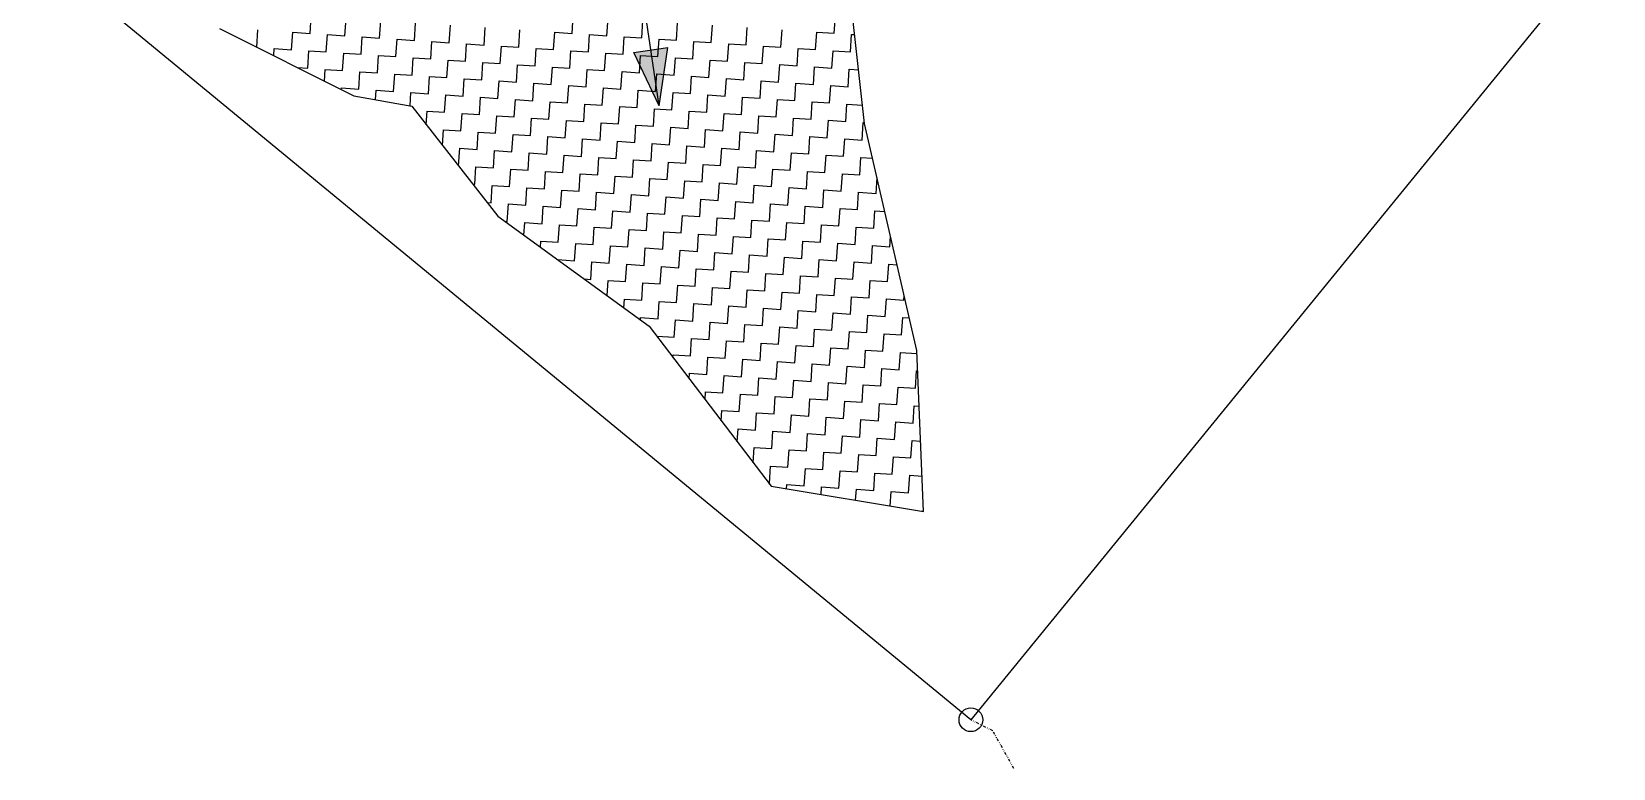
# Model space of a CAD drawing. Header units: metres. Extents: x 286068 to 287358, y 2005630 to 2007098.
# Drawn here: x 286485.4 to 286780.2, y 2005630.3 to 2005767.6 of the extents above; entities that cross this region are included whole.
import ezdxf

# ---------------------------------------------------------------- set-up
doc = ezdxf.new("R2010")
doc.units = ezdxf.units.M
doc.linetypes.add('DIVIDE', pattern=[1.25, 0.5, -0.25, 0, -0.25, 0, -0.25])
for name, color, linetype in [('POLY_HATCH', 12, 'Continuous'), ('V_BOUND_LINE', 7, 'Continuous'), ('V_DIVIDE_LINE', 7, 'DIVIDE')]:
    doc.layers.add(name, color=color, linetype=linetype)

msp = doc.modelspace()

# ---------------------------------------------------------------- hatches: boundary and pattern name
h = msp.add_hatch(color=256)
h.paths.add_polyline_path([(286600.78, 2005764.12), (286597.61, 2005763.65), (286602.32, 2005753.77)])
h.paths.add_polyline_path([(286602.32, 2005753.77), (286603.95, 2005764.59), (286600.78, 2005764.12)])

# ---------------------------------------------------------------- linework, layer by layer
for points in [[(286602.32, 2005753.77), (286593.06, 2005816.14)], [(286597.61, 2005763.65), (286603.95, 2005764.59)], [(286602.32, 2005753.77), (286597.61, 2005763.65)], [(286602.32, 2005753.77), (286603.95, 2005764.59)]]:
    msp.add_lwpolyline(points)
msp.add_circle((286660.44, 2005639.37), 2.21)
at = {"layer": 'POLY_HATCH'}
for p, q in [((286640.63, 2005750.47), (286637.34, 2005780.22)), ((286520.4, 2005768.16), (286545.46, 2005755.58)), ((286545.46, 2005755.58), (286556.26, 2005753.65)), ((286556.26, 2005753.65), (286572.3, 2005733.17)), ((286650.36, 2005708.17), (286640.63, 2005750.47)), ((286572.3, 2005733.17), (286600.48, 2005712.69)), ((286600.48, 2005712.69), (286623.19, 2005682.88)), ((286651.61, 2005678.16), (286650.36, 2005708.17)), ((286623.19, 2005682.88), (286651.61, 2005678.16))]:
    msp.add_line(p, q, dxfattribs=at)
at = {"layer": 'POLY_HATCH', "linetype": 'Continuous'}
for p, q in [((286537.28, 2005767.22), (286537.5, 2005770.47)), ((286543.77, 2005766.79), (286543.98, 2005770.03)), ((286550.25, 2005766.36), (286550.47, 2005769.6)), ((286556.74, 2005765.93), (286556.95, 2005769.17)), ((286563.22, 2005765.5), (286563.43, 2005768.74)), ((286586.13, 2005767.24), (286586.34, 2005770.48)), ((286592.61, 2005766.81), (286592.83, 2005770.05)), ((286599.09, 2005766.38), (286599.31, 2005769.62)), ((286605.58, 2005765.95), (286605.79, 2005769.19)), ((286612.06, 2005765.52), (286612.28, 2005768.76)), ((286634.97, 2005767.25), (286635.18, 2005770.49)), ((286527.35, 2005764.67), (286527.56, 2005767.87)), ((286533.83, 2005764.2), (286534.04, 2005767.44)), ((286534.04, 2005767.44), (286537.28, 2005767.22)), ((286540.31, 2005763.77), (286540.53, 2005767.01)), ((286540.53, 2005767.01), (286543.77, 2005766.79)), ((286546.79, 2005763.34), (286547.01, 2005766.58)), ((286547.01, 2005766.58), (286550.25, 2005766.36)), ((286553.28, 2005762.91), (286553.49, 2005766.15)), ((286553.49, 2005766.15), (286556.74, 2005765.93)), ((286559.76, 2005762.47), (286559.98, 2005765.72)), ((286559.98, 2005765.72), (286563.22, 2005765.5)), ((286569.7, 2005765.07), (286569.92, 2005768.31)), ((286576.19, 2005764.64), (286576.4, 2005767.88)), ((286582.67, 2005764.21), (286582.88, 2005767.45)), ((286582.88, 2005767.45), (286586.13, 2005767.24)), ((286589.15, 2005763.78), (286589.37, 2005767.02)), ((286589.37, 2005767.02), (286592.61, 2005766.81)), ((286595.64, 2005763.35), (286595.85, 2005766.59)), ((286595.85, 2005766.59), (286599.09, 2005766.38)), ((286602.12, 2005762.92), (286602.34, 2005766.16)), ((286602.34, 2005766.16), (286605.58, 2005765.95)), ((286608.6, 2005762.49), (286608.82, 2005765.73)), ((286608.82, 2005765.73), (286612.06, 2005765.52)), ((286618.55, 2005765.08), (286618.76, 2005768.33)), ((286625.03, 2005764.65), (286625.24, 2005767.9)), ((286631.51, 2005764.22), (286631.73, 2005767.47)), ((286631.73, 2005767.47), (286634.97, 2005767.25)), ((286638, 2005763.79), (286638.21, 2005767.04)), ((286638.21, 2005767.04), (286638.8, 2005767)), ((286530.5, 2005763.09), (286530.59, 2005764.41)), ((286530.59, 2005764.41), (286533.83, 2005764.2)), ((286536.85, 2005760.74), (286537.07, 2005763.98)), ((286537.07, 2005763.98), (286540.31, 2005763.77)), ((286543.34, 2005760.31), (286543.55, 2005763.55)), ((286543.55, 2005763.55), (286546.79, 2005763.34)), ((286549.82, 2005759.88), (286550.04, 2005763.12)), ((286550.04, 2005763.12), (286553.28, 2005762.91)), ((286556.3, 2005759.45), (286556.52, 2005762.69)), ((286556.52, 2005762.69), (286559.76, 2005762.47)), ((286566.25, 2005762.04), (286566.46, 2005765.29)), ((286566.46, 2005765.29), (286569.7, 2005765.07)), ((286572.73, 2005761.61), (286572.94, 2005764.86)), ((286572.94, 2005764.86), (286576.19, 2005764.64)), ((286579.21, 2005761.18), (286579.43, 2005764.43)), ((286579.43, 2005764.43), (286582.67, 2005764.21)), ((286585.7, 2005760.75), (286585.91, 2005764)), ((286585.91, 2005764), (286589.15, 2005763.78)), ((286592.18, 2005760.32), (286592.4, 2005763.56)), ((286592.4, 2005763.56), (286595.64, 2005763.35)), ((286598.66, 2005759.89), (286598.88, 2005763.13)), ((286598.88, 2005763.13), (286602.12, 2005762.92)), ((286605.15, 2005759.46), (286605.36, 2005762.7)), ((286605.36, 2005762.7), (286608.6, 2005762.49)), ((286615.09, 2005762.06), (286615.3, 2005765.3)), ((286615.3, 2005765.3), (286618.55, 2005765.08)), ((286621.57, 2005761.63), (286621.79, 2005764.87)), ((286621.79, 2005764.87), (286625.03, 2005764.65)), ((286628.06, 2005761.2), (286628.27, 2005764.44)), ((286628.27, 2005764.44), (286631.51, 2005764.22)), ((286634.54, 2005760.77), (286634.75, 2005764.01)), ((286634.75, 2005764.01), (286638, 2005763.79)), ((286534.93, 2005760.87), (286536.85, 2005760.74)), ((286539.95, 2005758.34), (286540.1, 2005760.52)), ((286540.1, 2005760.52), (286543.34, 2005760.31)), ((286546.36, 2005756.85), (286546.58, 2005760.09)), ((286546.58, 2005760.09), (286549.82, 2005759.88)), ((286552.85, 2005756.42), (286553.06, 2005759.66)), ((286553.06, 2005759.66), (286556.3, 2005759.45)), ((286562.79, 2005759.02), (286563, 2005762.26)), ((286563, 2005762.26), (286566.25, 2005762.04)), ((286569.27, 2005758.59), (286569.49, 2005761.83)), ((286569.49, 2005761.83), (286572.73, 2005761.61)), ((286575.76, 2005758.16), (286575.97, 2005761.4)), ((286575.97, 2005761.4), (286579.21, 2005761.18)), ((286582.24, 2005757.73), (286582.45, 2005760.97)), ((286582.45, 2005760.97), (286585.7, 2005760.75)), ((286588.72, 2005757.3), (286588.94, 2005760.54)), ((286588.94, 2005760.54), (286592.18, 2005760.32)), ((286595.21, 2005756.87), (286595.42, 2005760.11)), ((286595.42, 2005760.11), (286598.66, 2005759.89)), ((286601.69, 2005756.44), (286601.91, 2005759.68)), ((286601.91, 2005759.68), (286605.15, 2005759.46)), ((286611.63, 2005759.03), (286611.85, 2005762.27)), ((286611.85, 2005762.27), (286615.09, 2005762.06)), ((286618.11, 2005758.6), (286618.33, 2005761.84)), ((286618.33, 2005761.84), (286621.57, 2005761.63)), ((286624.6, 2005758.17), (286624.81, 2005761.41)), ((286624.81, 2005761.41), (286628.06, 2005761.2)), ((286631.08, 2005757.74), (286631.3, 2005760.98)), ((286631.3, 2005760.98), (286634.54, 2005760.77)), ((286637.57, 2005757.31), (286637.78, 2005760.55)), ((286637.78, 2005760.55), (286639.53, 2005760.44)), ((286543.1, 2005756.76), (286543.12, 2005757.07)), ((286543.12, 2005757.07), (286546.36, 2005756.85)), ((286549.49, 2005754.86), (286549.61, 2005756.64)), ((286549.61, 2005756.64), (286552.85, 2005756.42)), ((286559.33, 2005755.99), (286559.55, 2005759.23)), ((286559.55, 2005759.23), (286562.79, 2005759.02)), ((286565.81, 2005755.56), (286566.03, 2005758.8)), ((286566.03, 2005758.8), (286569.27, 2005758.59)), ((286572.3, 2005755.13), (286572.51, 2005758.37)), ((286572.51, 2005758.37), (286575.76, 2005758.16)), ((286578.78, 2005754.7), (286579, 2005757.94)), ((286579, 2005757.94), (286582.24, 2005757.73)), ((286585.27, 2005754.27), (286585.48, 2005757.51)), ((286585.48, 2005757.51), (286588.72, 2005757.3)), ((286591.75, 2005753.84), (286591.96, 2005757.08)), ((286591.96, 2005757.08), (286595.21, 2005756.87)), ((286598.23, 2005753.41), (286598.45, 2005756.65)), ((286598.45, 2005756.65), (286601.69, 2005756.44)), ((286608.17, 2005756.01), (286608.39, 2005759.25)), ((286608.39, 2005759.25), (286611.63, 2005759.03)), ((286614.66, 2005755.57), (286614.87, 2005758.82)), ((286614.87, 2005758.82), (286618.11, 2005758.6)), ((286621.14, 2005755.14), (286621.36, 2005758.39)), ((286621.36, 2005758.39), (286624.6, 2005758.17)), ((286627.62, 2005754.71), (286627.84, 2005757.96)), ((286627.84, 2005757.96), (286631.08, 2005757.74)), ((286634.11, 2005754.28), (286634.32, 2005757.53)), ((286634.32, 2005757.53), (286637.57, 2005757.31)), ((286555.92, 2005753.71), (286556.09, 2005756.21)), ((286556.09, 2005756.21), (286559.33, 2005755.99)), ((286562.36, 2005752.53), (286562.57, 2005755.78)), ((286562.57, 2005755.78), (286565.81, 2005755.56)), ((286568.84, 2005752.1), (286569.06, 2005755.35)), ((286569.06, 2005755.35), (286572.3, 2005755.13)), ((286575.33, 2005751.67), (286575.54, 2005754.92)), ((286575.54, 2005754.92), (286578.78, 2005754.7)), ((286581.81, 2005751.24), (286582.02, 2005754.48)), ((286582.02, 2005754.48), (286585.27, 2005754.27)), ((286588.29, 2005750.81), (286588.51, 2005754.05)), ((286588.51, 2005754.05), (286591.75, 2005753.84)), ((286604.72, 2005752.98), (286604.93, 2005756.22)), ((286604.93, 2005756.22), (286608.17, 2005756.01)), ((286611.2, 2005752.55), (286611.42, 2005755.79)), ((286611.42, 2005755.79), (286614.66, 2005755.57)), ((286617.68, 2005752.12), (286617.9, 2005755.36)), ((286617.9, 2005755.36), (286621.14, 2005755.14)), ((286624.17, 2005751.69), (286624.38, 2005754.93)), ((286624.38, 2005754.93), (286627.62, 2005754.71)), ((286630.65, 2005751.26), (286630.87, 2005754.5)), ((286630.87, 2005754.5), (286634.11, 2005754.28)), ((286637.14, 2005750.83), (286637.35, 2005754.07)), ((286637.35, 2005754.07), (286640.25, 2005753.88)), ((286558.95, 2005750.22), (286559.12, 2005752.75)), ((286559.12, 2005752.75), (286562.36, 2005752.53)), ((286565.38, 2005749.08), (286565.6, 2005752.32)), ((286565.6, 2005752.32), (286568.84, 2005752.1)), ((286571.87, 2005748.65), (286572.08, 2005751.89)), ((286572.08, 2005751.89), (286575.33, 2005751.67)), ((286578.35, 2005748.22), (286578.57, 2005751.46)), ((286578.57, 2005751.46), (286581.81, 2005751.24)), ((286584.84, 2005747.79), (286585.05, 2005751.03)), ((286585.05, 2005751.03), (286588.29, 2005750.81)), ((286594.78, 2005750.38), (286594.99, 2005753.62)), ((286594.99, 2005753.62), (286598.23, 2005753.41)), ((286601.26, 2005749.95), (286601.48, 2005753.19)), ((286601.48, 2005753.19), (286604.72, 2005752.98)), ((286607.74, 2005749.52), (286607.96, 2005752.76)), ((286607.96, 2005752.76), (286611.2, 2005752.55)), ((286614.23, 2005749.09), (286614.44, 2005752.33)), ((286614.44, 2005752.33), (286617.68, 2005752.12)), ((286620.71, 2005748.66), (286620.93, 2005751.9)), ((286620.93, 2005751.9), (286624.17, 2005751.69)), ((286627.19, 2005748.23), (286627.41, 2005751.47)), ((286627.41, 2005751.47), (286630.65, 2005751.26)), ((286633.68, 2005747.8), (286633.89, 2005751.04)), ((286633.89, 2005751.04), (286637.14, 2005750.83)), ((286561.95, 2005746.38), (286562.14, 2005749.29)), ((286562.14, 2005749.29), (286565.38, 2005749.08)), ((286568.41, 2005745.62), (286568.63, 2005748.86)), ((286568.63, 2005748.86), (286571.87, 2005748.65)), ((286574.89, 2005745.19), (286575.11, 2005748.43)), ((286575.11, 2005748.43), (286578.35, 2005748.22)), ((286581.38, 2005744.76), (286581.59, 2005748)), ((286581.59, 2005748), (286584.84, 2005747.79)), ((286591.32, 2005747.36), (286591.53, 2005750.6)), ((286591.53, 2005750.6), (286594.78, 2005750.38)), ((286597.8, 2005746.93), (286598.02, 2005750.17)), ((286598.02, 2005750.17), (286601.26, 2005749.95)), ((286604.29, 2005746.49), (286604.5, 2005749.74)), ((286604.5, 2005749.74), (286607.74, 2005749.52)), ((286610.77, 2005746.06), (286610.99, 2005749.31)), ((286610.99, 2005749.31), (286614.23, 2005749.09)), ((286617.25, 2005745.63), (286617.47, 2005748.88)), ((286617.47, 2005748.88), (286620.71, 2005748.66)), ((286623.74, 2005745.2), (286623.95, 2005748.45)), ((286623.95, 2005748.45), (286627.19, 2005748.23)), ((286630.22, 2005744.77), (286630.44, 2005748.01)), ((286630.44, 2005748.01), (286633.68, 2005747.8)), ((286640.16, 2005747.37), (286640.38, 2005750.61)), ((286640.38, 2005750.61), (286640.61, 2005750.6)), ((286564.95, 2005742.59), (286565.17, 2005745.84)), ((286565.17, 2005745.84), (286568.41, 2005745.62)), ((286571.44, 2005742.16), (286571.65, 2005745.41)), ((286571.65, 2005745.41), (286574.89, 2005745.19)), ((286577.92, 2005741.73), (286578.14, 2005744.97)), ((286578.14, 2005744.97), (286581.38, 2005744.76)), ((286587.86, 2005744.33), (286588.08, 2005747.57)), ((286588.08, 2005747.57), (286591.32, 2005747.36)), ((286594.35, 2005743.9), (286594.56, 2005747.14)), ((286594.56, 2005747.14), (286597.8, 2005746.93)), ((286600.83, 2005743.47), (286601.04, 2005746.71)), ((286601.04, 2005746.71), (286604.29, 2005746.49)), ((286607.31, 2005743.04), (286607.53, 2005746.28)), ((286607.53, 2005746.28), (286610.77, 2005746.06)), ((286613.8, 2005742.61), (286614.01, 2005745.85)), ((286614.01, 2005745.85), (286617.25, 2005745.63)), ((286620.28, 2005742.18), (286620.5, 2005745.42)), ((286620.5, 2005745.42), (286623.74, 2005745.2)), ((286626.76, 2005741.75), (286626.98, 2005744.99)), ((286626.98, 2005744.99), (286630.22, 2005744.77)), ((286636.7, 2005744.34), (286636.92, 2005747.58)), ((286636.92, 2005747.58), (286640.16, 2005747.37)), ((286564.92, 2005742.6), (286564.95, 2005742.59)), ((286567.98, 2005739.14), (286568.2, 2005742.38)), ((286568.2, 2005742.38), (286571.44, 2005742.16)), ((286574.46, 2005738.71), (286574.68, 2005741.95)), ((286574.68, 2005741.95), (286577.92, 2005741.73)), ((286584.41, 2005741.3), (286584.62, 2005744.54)), ((286584.62, 2005744.54), (286587.86, 2005744.33)), ((286590.89, 2005740.87), (286591.1, 2005744.11)), ((286591.1, 2005744.11), (286594.35, 2005743.9)), ((286597.37, 2005740.44), (286597.59, 2005743.68)), ((286597.59, 2005743.68), (286600.83, 2005743.47)), ((286603.86, 2005740.01), (286604.07, 2005743.25)), ((286604.07, 2005743.25), (286607.31, 2005743.04)), ((286610.34, 2005739.58), (286610.55, 2005742.82)), ((286610.55, 2005742.82), (286613.8, 2005742.61)), ((286616.82, 2005739.15), (286617.04, 2005742.39)), ((286617.04, 2005742.39), (286620.28, 2005742.18)), ((286623.31, 2005738.72), (286623.52, 2005741.96)), ((286623.52, 2005741.96), (286626.76, 2005741.75)), ((286633.25, 2005741.32), (286633.46, 2005744.56)), ((286633.46, 2005744.56), (286636.7, 2005744.34)), ((286639.73, 2005740.89), (286639.95, 2005744.13)), ((286639.95, 2005744.13), (286642.12, 2005743.98)), ((286567.61, 2005739.16), (286567.98, 2005739.14)), ((286571.01, 2005735.68), (286571.22, 2005738.92)), ((286571.22, 2005738.92), (286574.46, 2005738.71)), ((286580.95, 2005738.28), (286581.16, 2005741.52)), ((286581.16, 2005741.52), (286584.41, 2005741.3)), ((286587.43, 2005737.85), (286587.65, 2005741.09)), ((286587.65, 2005741.09), (286590.89, 2005740.87)), ((286593.92, 2005737.41), (286594.13, 2005740.66)), ((286594.13, 2005740.66), (286597.37, 2005740.44)), ((286600.4, 2005736.98), (286600.61, 2005740.23)), ((286600.61, 2005740.23), (286603.86, 2005740.01)), ((286606.88, 2005736.55), (286607.1, 2005739.8)), ((286607.1, 2005739.8), (286610.34, 2005739.58)), ((286613.37, 2005736.12), (286613.58, 2005739.37)), ((286613.58, 2005739.37), (286616.82, 2005739.15)), ((286619.85, 2005735.69), (286620.07, 2005738.94)), ((286620.07, 2005738.94), (286623.31, 2005738.72)), ((286629.79, 2005738.29), (286630.01, 2005741.53)), ((286630.01, 2005741.53), (286633.25, 2005741.32)), ((286636.27, 2005737.86), (286636.49, 2005741.1)), ((286636.49, 2005741.1), (286639.73, 2005740.89)), ((286642.76, 2005737.43), (286642.95, 2005740.37)), ((286577.49, 2005735.25), (286577.71, 2005738.49)), ((286577.71, 2005738.49), (286580.95, 2005738.28)), ((286583.97, 2005734.82), (286584.19, 2005738.06)), ((286584.19, 2005738.06), (286587.43, 2005737.85)), ((286590.46, 2005734.39), (286590.67, 2005737.63)), ((286590.67, 2005737.63), (286593.92, 2005737.41)), ((286596.94, 2005733.96), (286597.16, 2005737.2)), ((286597.16, 2005737.2), (286600.4, 2005736.98)), ((286603.43, 2005733.53), (286603.64, 2005736.77)), ((286603.64, 2005736.77), (286606.88, 2005736.55)), ((286609.91, 2005733.1), (286610.12, 2005736.34)), ((286610.12, 2005736.34), (286613.37, 2005736.12)), ((286626.33, 2005735.26), (286626.55, 2005738.5)), ((286626.55, 2005738.5), (286629.79, 2005738.29)), ((286632.82, 2005734.83), (286633.03, 2005738.07)), ((286633.03, 2005738.07), (286636.27, 2005737.86)), ((286639.3, 2005734.4), (286639.52, 2005737.64)), ((286639.52, 2005737.64), (286642.76, 2005737.43)), ((286570.3, 2005735.73), (286571.01, 2005735.68)), ((286574.03, 2005732.22), (286574.25, 2005735.46)), ((286574.25, 2005735.46), (286577.49, 2005735.25)), ((286580.52, 2005731.79), (286580.73, 2005735.03)), ((286580.73, 2005735.03), (286583.97, 2005734.82)), ((286587, 2005731.36), (286587.22, 2005734.6)), ((286587.22, 2005734.6), (286590.46, 2005734.39)), ((286593.48, 2005730.93), (286593.7, 2005734.17)), ((286593.7, 2005734.17), (286596.94, 2005733.96)), ((286599.97, 2005730.5), (286600.18, 2005733.74)), ((286600.18, 2005733.74), (286603.43, 2005733.53)), ((286606.45, 2005730.07), (286606.67, 2005733.31)), ((286606.67, 2005733.31), (286609.91, 2005733.1)), ((286616.39, 2005732.67), (286616.61, 2005735.91)), ((286616.61, 2005735.91), (286619.85, 2005735.69)), ((286622.88, 2005732.24), (286623.09, 2005735.48)), ((286623.09, 2005735.48), (286626.33, 2005735.26)), ((286629.36, 2005731.81), (286629.58, 2005735.05)), ((286629.58, 2005735.05), (286632.82, 2005734.83)), ((286635.84, 2005731.38), (286636.06, 2005734.62)), ((286636.06, 2005734.62), (286639.3, 2005734.4)), ((286642.33, 2005730.94), (286642.54, 2005734.19)), ((286642.54, 2005734.19), (286644.4, 2005734.06)), ((286573.56, 2005732.25), (286574.03, 2005732.22)), ((286577.12, 2005729.67), (286577.28, 2005732.01)), ((286577.28, 2005732.01), (286580.52, 2005731.79)), ((286583.54, 2005728.34), (286583.76, 2005731.58)), ((286583.76, 2005731.58), (286587, 2005731.36)), ((286590.03, 2005727.9), (286590.24, 2005731.15)), ((286590.24, 2005731.15), (286593.48, 2005730.93)), ((286596.51, 2005727.47), (286596.73, 2005730.72)), ((286596.73, 2005730.72), (286599.97, 2005730.5)), ((286603, 2005727.04), (286603.21, 2005730.29)), ((286603.21, 2005730.29), (286606.45, 2005730.07)), ((286612.94, 2005729.64), (286613.15, 2005732.88)), ((286613.15, 2005732.88), (286616.39, 2005732.67)), ((286619.42, 2005729.21), (286619.63, 2005732.45)), ((286619.63, 2005732.45), (286622.88, 2005732.24)), ((286625.9, 2005728.78), (286626.12, 2005732.02)), ((286626.12, 2005732.02), (286629.36, 2005731.81)), ((286632.39, 2005728.35), (286632.6, 2005731.59)), ((286632.6, 2005731.59), (286635.84, 2005731.38)), ((286638.87, 2005727.92), (286639.09, 2005731.16)), ((286639.09, 2005731.16), (286642.33, 2005730.94)), ((286580.23, 2005727.41), (286580.3, 2005728.55)), ((286580.3, 2005728.55), (286583.54, 2005728.34)), ((286586.57, 2005724.88), (286586.79, 2005728.12)), ((286586.79, 2005728.12), (286590.03, 2005727.9)), ((286593.05, 2005724.45), (286593.27, 2005727.69)), ((286593.27, 2005727.69), (286596.51, 2005727.47)), ((286599.54, 2005724.02), (286599.75, 2005727.26)), ((286599.75, 2005727.26), (286603, 2005727.04)), ((286609.48, 2005726.61), (286609.69, 2005729.86)), ((286609.69, 2005729.86), (286612.94, 2005729.64)), ((286615.96, 2005726.18), (286616.18, 2005729.42)), ((286616.18, 2005729.42), (286619.42, 2005729.21)), ((286622.45, 2005725.75), (286622.66, 2005728.99)), ((286622.66, 2005728.99), (286625.9, 2005728.78)), ((286628.93, 2005725.32), (286629.15, 2005728.56)), ((286629.15, 2005728.56), (286632.39, 2005728.35)), ((286635.41, 2005724.89), (286635.63, 2005728.13)), ((286635.63, 2005728.13), (286638.87, 2005727.92)), ((286641.9, 2005724.46), (286642.11, 2005727.7)), ((286642.11, 2005727.7), (286645.35, 2005727.49)), ((286645.35, 2005727.49), (286645.48, 2005729.39)), ((286583.43, 2005725.09), (286586.57, 2005724.88)), ((286589.6, 2005721.42), (286589.81, 2005724.66)), ((286589.81, 2005724.66), (286593.05, 2005724.45)), ((286596.08, 2005720.99), (286596.3, 2005724.23)), ((286596.3, 2005724.23), (286599.54, 2005724.02)), ((286606.02, 2005723.59), (286606.24, 2005726.83)), ((286606.24, 2005726.83), (286609.48, 2005726.61)), ((286612.51, 2005723.16), (286612.72, 2005726.4)), ((286612.72, 2005726.4), (286615.96, 2005726.18)), ((286618.99, 2005722.73), (286619.2, 2005725.97)), ((286619.2, 2005725.97), (286622.45, 2005725.75)), ((286625.47, 2005722.3), (286625.69, 2005725.54)), ((286625.69, 2005725.54), (286628.93, 2005725.32)), ((286631.96, 2005721.87), (286632.17, 2005725.11)), ((286632.17, 2005725.11), (286635.41, 2005724.89)), ((286638.44, 2005721.43), (286638.66, 2005724.68)), ((286638.66, 2005724.68), (286641.9, 2005724.46)), ((286644.92, 2005721), (286645.14, 2005724.25)), ((286645.14, 2005724.25), (286646.69, 2005724.14)), ((286588.36, 2005721.5), (286589.6, 2005721.42)), ((286602.56, 2005720.56), (286602.78, 2005723.8)), ((286602.78, 2005723.8), (286606.02, 2005723.59)), ((286609.05, 2005720.13), (286609.26, 2005723.37)), ((286609.26, 2005723.37), (286612.51, 2005723.16)), ((286615.53, 2005719.7), (286615.75, 2005722.94)), ((286615.75, 2005722.94), (286618.99, 2005722.73)), ((286622.02, 2005719.27), (286622.23, 2005722.51)), ((286622.23, 2005722.51), (286625.47, 2005722.3)), ((286628.5, 2005718.84), (286628.71, 2005722.08)), ((286628.71, 2005722.08), (286631.96, 2005721.87)), ((286634.98, 2005718.41), (286635.2, 2005721.65)), ((286635.2, 2005721.65), (286638.44, 2005721.43)), ((286592.65, 2005718.38), (286592.84, 2005721.21)), ((286592.84, 2005721.21), (286596.08, 2005720.99)), ((286599.11, 2005717.53), (286599.32, 2005720.78)), ((286599.32, 2005720.78), (286602.56, 2005720.56)), ((286605.59, 2005717.1), (286605.81, 2005720.34)), ((286605.81, 2005720.34), (286609.05, 2005720.13)), ((286612.08, 2005716.67), (286612.29, 2005719.91)), ((286612.29, 2005719.91), (286615.53, 2005719.7)), ((286618.56, 2005716.24), (286618.77, 2005719.48)), ((286618.77, 2005719.48), (286622.02, 2005719.27)), ((286625.04, 2005715.81), (286625.26, 2005719.05)), ((286625.26, 2005719.05), (286628.5, 2005718.84)), ((286631.53, 2005715.38), (286631.74, 2005718.62)), ((286631.74, 2005718.62), (286634.98, 2005718.41)), ((286641.47, 2005717.98), (286641.68, 2005721.22)), ((286641.68, 2005721.22), (286644.92, 2005721)), ((286647.95, 2005717.55), (286648.01, 2005718.41)), ((286595.76, 2005716.13), (286595.87, 2005717.75)), ((286595.87, 2005717.75), (286599.11, 2005717.53)), ((286602.13, 2005714.08), (286602.35, 2005717.32)), ((286602.35, 2005717.32), (286605.59, 2005717.1)), ((286608.62, 2005713.65), (286608.83, 2005716.89)), ((286608.83, 2005716.89), (286612.08, 2005716.67)), ((286615.1, 2005713.22), (286615.32, 2005716.46)), ((286615.32, 2005716.46), (286618.56, 2005716.24)), ((286621.59, 2005712.79), (286621.8, 2005716.03)), ((286621.8, 2005716.03), (286625.04, 2005715.81)), ((286628.07, 2005712.35), (286628.28, 2005715.6)), ((286628.28, 2005715.6), (286631.53, 2005715.38)), ((286638.01, 2005714.95), (286638.22, 2005718.19)), ((286638.22, 2005718.19), (286641.47, 2005717.98)), ((286644.49, 2005714.52), (286644.71, 2005717.76)), ((286644.71, 2005717.76), (286647.95, 2005717.55)), ((286598.86, 2005713.87), (286598.89, 2005714.29)), ((286598.89, 2005714.29), (286602.13, 2005714.08)), ((286605.16, 2005710.62), (286605.38, 2005713.86)), ((286605.38, 2005713.86), (286608.62, 2005713.65)), ((286611.64, 2005710.19), (286611.86, 2005713.43)), ((286611.86, 2005713.43), (286615.1, 2005713.22)), ((286618.13, 2005709.76), (286618.34, 2005713)), ((286618.34, 2005713), (286621.59, 2005712.79)), ((286624.61, 2005709.33), (286624.83, 2005712.57)), ((286624.83, 2005712.57), (286628.07, 2005712.35)), ((286634.55, 2005711.92), (286634.77, 2005715.17)), ((286634.77, 2005715.17), (286638.01, 2005714.95)), ((286641.04, 2005711.49), (286641.25, 2005714.74)), ((286641.25, 2005714.74), (286644.49, 2005714.52)), ((286647.52, 2005711.06), (286647.74, 2005714.31)), ((286647.74, 2005714.31), (286648.97, 2005714.22)), ((286601.92, 2005710.83), (286605.16, 2005710.62)), ((286601.92, 2005710.81), (286601.92, 2005710.83)), ((286608.19, 2005707.16), (286608.4, 2005710.4)), ((286608.4, 2005710.4), (286611.64, 2005710.19)), ((286614.67, 2005706.73), (286614.89, 2005709.97)), ((286614.89, 2005709.97), (286618.13, 2005709.76)), ((286621.15, 2005706.3), (286621.37, 2005709.54)), ((286621.37, 2005709.54), (286624.61, 2005709.33)), ((286631.1, 2005708.9), (286631.31, 2005712.14)), ((286631.31, 2005712.14), (286634.55, 2005711.92)), ((286637.58, 2005708.47), (286637.79, 2005711.71)), ((286637.79, 2005711.71), (286641.04, 2005711.49)), ((286644.06, 2005708.04), (286644.28, 2005711.28)), ((286644.28, 2005711.28), (286647.52, 2005711.06)), ((286604.91, 2005706.88), (286604.95, 2005707.38)), ((286604.95, 2005707.38), (286608.19, 2005707.16)), ((286611.21, 2005703.71), (286611.43, 2005706.95)), ((286611.43, 2005706.95), (286614.67, 2005706.73)), ((286617.7, 2005703.27), (286617.91, 2005706.52)), ((286617.91, 2005706.52), (286621.15, 2005706.3)), ((286627.64, 2005705.87), (286627.85, 2005709.11)), ((286627.85, 2005709.11), (286631.1, 2005708.9)), ((286634.12, 2005705.44), (286634.34, 2005708.68)), ((286634.34, 2005708.68), (286637.58, 2005708.47)), ((286640.61, 2005705.01), (286640.82, 2005708.25)), ((286640.82, 2005708.25), (286644.06, 2005708.04)), ((286647.09, 2005704.58), (286647.3, 2005707.82)), ((286647.3, 2005707.82), (286650.39, 2005707.62)), ((286607.91, 2005702.95), (286607.97, 2005703.92)), ((286607.97, 2005703.92), (286611.21, 2005703.71)), ((286624.18, 2005702.84), (286624.4, 2005706.09)), ((286624.4, 2005706.09), (286627.64, 2005705.87)), ((286630.67, 2005702.41), (286630.88, 2005705.66)), ((286630.88, 2005705.66), (286634.12, 2005705.44)), ((286637.15, 2005701.98), (286637.36, 2005705.23)), ((286637.36, 2005705.23), (286640.61, 2005705.01)), ((286643.63, 2005701.55), (286643.85, 2005704.8)), ((286643.85, 2005704.8), (286647.09, 2005704.58)), ((286650.12, 2005701.12), (286650.33, 2005704.36)), ((286650.33, 2005704.36), (286650.52, 2005704.35)), ((286614.24, 2005700.25), (286614.46, 2005703.49)), ((286614.46, 2005703.49), (286617.7, 2005703.27)), ((286620.72, 2005699.82), (286620.94, 2005703.06)), ((286620.94, 2005703.06), (286624.18, 2005702.84)), ((286627.21, 2005699.39), (286627.42, 2005702.63)), ((286627.42, 2005702.63), (286630.67, 2005702.41)), ((286633.69, 2005698.96), (286633.91, 2005702.2)), ((286633.91, 2005702.2), (286637.15, 2005701.98)), ((286640.18, 2005698.53), (286640.39, 2005701.77)), ((286640.39, 2005701.77), (286643.63, 2005701.55)), ((286646.66, 2005698.1), (286646.87, 2005701.34)), ((286646.87, 2005701.34), (286650.12, 2005701.12)), ((286610.9, 2005699.01), (286611, 2005700.46)), ((286611, 2005700.46), (286614.24, 2005700.25)), ((286617.27, 2005696.79), (286617.48, 2005700.03)), ((286617.48, 2005700.03), (286620.72, 2005699.82)), ((286623.75, 2005696.36), (286623.97, 2005699.6)), ((286623.97, 2005699.6), (286627.21, 2005699.39)), ((286630.23, 2005695.93), (286630.45, 2005699.17)), ((286630.45, 2005699.17), (286633.69, 2005698.96)), ((286636.72, 2005695.5), (286636.93, 2005698.74)), ((286636.93, 2005698.74), (286640.18, 2005698.53)), ((286643.2, 2005695.07), (286643.42, 2005698.31)), ((286643.42, 2005698.31), (286646.66, 2005698.1)), ((286649.69, 2005694.64), (286649.9, 2005697.88)), ((286649.9, 2005697.88), (286650.79, 2005697.82)), ((286613.9, 2005695.08), (286614.03, 2005697.01)), ((286614.03, 2005697.01), (286617.27, 2005696.79)), ((286620.29, 2005693.33), (286620.51, 2005696.58)), ((286620.51, 2005696.58), (286623.75, 2005696.36)), ((286626.78, 2005692.9), (286626.99, 2005696.15)), ((286626.99, 2005696.15), (286630.23, 2005695.93)), ((286633.26, 2005692.47), (286633.48, 2005695.72)), ((286633.48, 2005695.72), (286636.72, 2005695.5)), ((286639.75, 2005692.04), (286639.96, 2005695.28)), ((286639.96, 2005695.28), (286643.2, 2005695.07)), ((286646.23, 2005691.61), (286646.44, 2005694.85)), ((286646.44, 2005694.85), (286649.69, 2005694.64)), ((286616.89, 2005691.15), (286617.05, 2005693.55)), ((286617.05, 2005693.55), (286620.29, 2005693.33)), ((286623.32, 2005689.88), (286623.54, 2005693.12)), ((286623.54, 2005693.12), (286626.78, 2005692.9)), ((286629.8, 2005689.45), (286630.02, 2005692.69)), ((286630.02, 2005692.69), (286633.26, 2005692.47)), ((286636.29, 2005689.02), (286636.5, 2005692.26)), ((286636.5, 2005692.26), (286639.75, 2005692.04)), ((286642.77, 2005688.59), (286642.99, 2005691.83)), ((286642.99, 2005691.83), (286646.23, 2005691.61)), ((286619.89, 2005687.21), (286620.08, 2005690.09)), ((286620.08, 2005690.09), (286623.32, 2005689.88)), ((286626.35, 2005686.42), (286626.56, 2005689.66)), ((286626.56, 2005689.66), (286629.8, 2005689.45)), ((286632.83, 2005685.99), (286633.05, 2005689.23)), ((286633.05, 2005689.23), (286636.29, 2005689.02)), ((286639.31, 2005685.56), (286639.53, 2005688.8)), ((286639.53, 2005688.8), (286642.77, 2005688.59)), ((286649.26, 2005688.16), (286649.47, 2005691.4)), ((286649.47, 2005691.4), (286651.06, 2005691.29)), ((286622.89, 2005683.39), (286623.11, 2005686.64)), ((286623.11, 2005686.64), (286626.35, 2005686.42)), ((286629.37, 2005682.96), (286629.59, 2005686.2)), ((286629.59, 2005686.2), (286632.83, 2005685.99)), ((286645.8, 2005685.13), (286646.01, 2005688.37)), ((286646.01, 2005688.37), (286649.26, 2005688.16)), ((286622.79, 2005683.4), (286622.89, 2005683.39)), ((286626.08, 2005682.4), (286626.13, 2005683.18)), ((286626.13, 2005683.18), (286629.37, 2005682.96)), ((286635.86, 2005682.53), (286636.07, 2005685.77)), ((286636.07, 2005685.77), (286639.31, 2005685.56)), ((286642.34, 2005682.1), (286642.56, 2005685.34)), ((286642.56, 2005685.34), (286645.8, 2005685.13)), ((286648.83, 2005681.67), (286649.04, 2005684.91)), ((286649.04, 2005684.91), (286651.34, 2005684.76)), ((286632.52, 2005681.33), (286632.62, 2005682.75)), ((286632.62, 2005682.75), (286635.86, 2005682.53)), ((286638.96, 2005680.26), (286639.1, 2005682.32)), ((286639.1, 2005682.32), (286642.34, 2005682.1)), ((286645.4, 2005679.19), (286645.58, 2005681.89)), ((286645.58, 2005681.89), (286648.83, 2005681.67)), ((286650.88, 2005678.28), (286651.61, 2005678.23))]:
    msp.add_line(p, q, dxfattribs=at)
at = {"layer": 'V_BOUND_LINE'}
for p, q in [((286660.44, 2005639.37), (286441.11, 2005819.83)), ((286780.19, 2005786), (286660.44, 2005639.37))]:
    msp.add_line(p, q, dxfattribs=at)
at = {"layer": 'V_DIVIDE_LINE'}
for p, q in [((286664.53, 2005637.31), (286660.44, 2005639.37)), ((286668.44, 2005630.32), (286664.53, 2005637.31))]:
    msp.add_line(p, q, dxfattribs=at)

doc.saveas('drawing.dxf')
